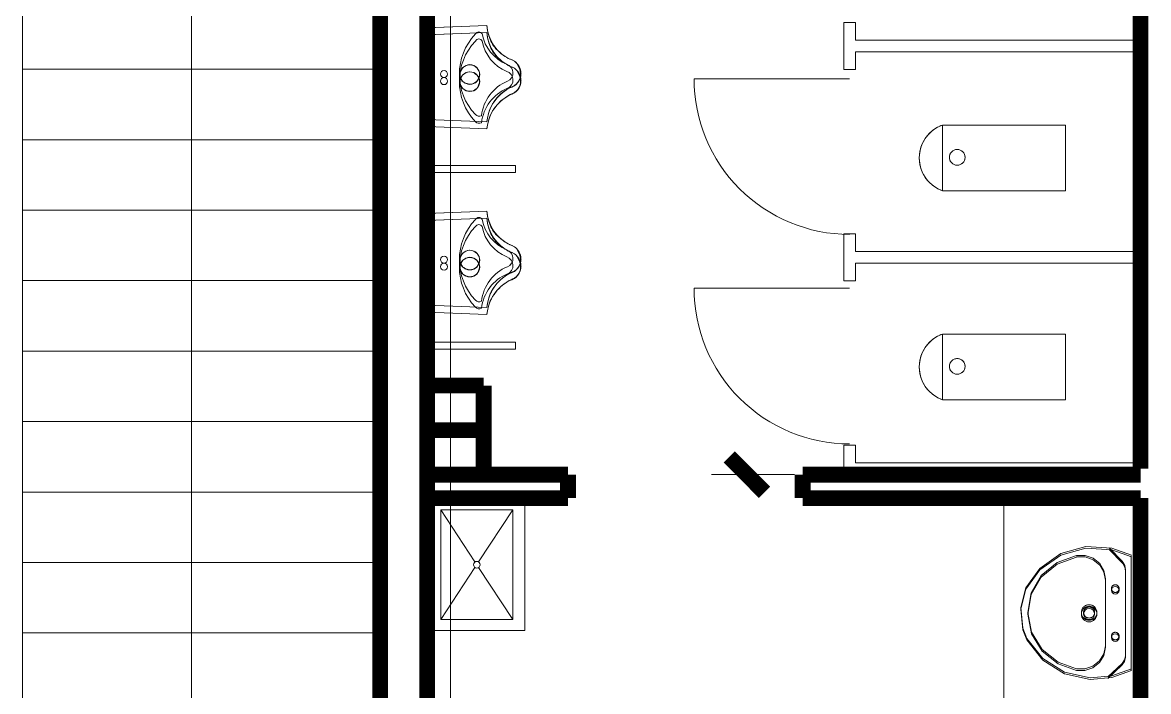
# Model space of a CAD drawing. Extents: x -307567 to 704339, y -10277 to 165507.
# Drawn here: x 659450 to 664248, y 136932 to 139780 of the extents above; entities that cross this region are included whole.
import ezdxf

# ---------------------------------------------------------------- set-up
doc = ezdxf.new("R2010")
doc.units = 0
doc.header["$MEASUREMENT"] = 0
doc.layers.add('wode', color=250, linetype='CONTINUOUS', lineweight=0)

msp = doc.modelspace()

# ---------------------------------------------------------------- linework, layer by layer
at = {"layer": 'wode', "color": 0}
for p, q in [((661274.33624, 146613.8756), (661274.33624, 134180.48326)), ((660170.32012, 135589.07701), (660170.32012, 140449.07152)), ((659450.34942, 136281.48119), (659450.34942, 139881.48119)), ((661172.82256, 139757.9674), (661429.35333, 139767.70861)), ((661429.35333, 139767.70861), (661174.36065, 139757.71105)), ((661429.57305, 139761.00695), (661429.35333, 139767.70861)), ((661431.69708, 139745.57116), (661429.57305, 139761.00695)), ((662949.34844, 139680.47716), (662949.34844, 139780.48021)), ((662999.33624, 139780.48021), (662949.34844, 139780.48021)), ((662999.33624, 139705.48021), (662999.33624, 139780.48021)), ((661172.82256, 139366.43297), (661172.82256, 139757.9674)), ((661172.82256, 139727.84655), (661429.35333, 139737.59691)), ((661172.82256, 139336.32128), (661172.82256, 139727.84655)), ((661174.36065, 139367.70555), (661174.36065, 139757.71105)), ((661429.35333, 139737.59691), (661174.36065, 139727.5902)), ((661174.36065, 139337.59386), (661174.36065, 139727.5902)), ((661429.57305, 139730.89525), (661429.35333, 139737.59691)), ((661431.69708, 139715.45946), (661429.57305, 139730.89525)), ((661433.89434, 139735.58275), (661431.69708, 139745.57116)), ((661433.89434, 139705.47106), (661431.69708, 139715.45946)), ((661437.117, 139723.77245), (661433.89434, 139735.58275)), ((661440.44952, 139716.53063), (661437.117, 139723.77245)), ((661445.86944, 139701.08568), (661440.44952, 139716.53063)), ((661437.117, 139693.66075), (661433.89434, 139705.47106)), ((661440.44952, 139686.41893), (661437.117, 139693.66075)), ((661445.86944, 139670.97399), (661440.44952, 139686.41893)), ((661450.22735, 139693.81639), (661445.86944, 139701.08568)), ((661450.22735, 139663.7047), (661445.86944, 139670.97399)), ((661452.42461, 139688.35985), (661450.22735, 139693.81639)), ((661452.42461, 139658.24816), (661450.22735, 139663.7047)), ((661457.84454, 139681.11803), (661452.42461, 139688.35985)), ((661463.30108, 139675.6798), (661457.84454, 139681.11803)), ((661467.65899, 139668.3922), (661463.30108, 139675.6798)), ((661486.18926, 139652.95641), (661467.65899, 139668.3922)), ((662949.34844, 139680.47716), (662949.34844, 139580.48326)), ((662999.33624, 139705.48937), (664214.35088, 139705.48937)), ((661457.84454, 139651.00634), (661452.42461, 139658.24816)), ((661463.30108, 139645.55895), (661457.84454, 139651.00634)), ((661467.65899, 139638.28051), (661463.30108, 139645.55895)), ((661486.18926, 139622.84471), (661467.65899, 139638.28051)), ((661491.60919, 139647.49987), (661486.18926, 139652.95641)), ((661491.60919, 139617.38817), (661486.18926, 139622.84471)), ((661498.16436, 139642.05248), (661491.60919, 139647.49987)), ((661498.16436, 139611.93163), (661491.60919, 139617.38817)), ((661504.68292, 139637.51146), (661498.16436, 139642.05248)), ((661512.33672, 139632.9796), (661504.68292, 139637.51146)), ((661519.99053, 139627.53221), (661512.33672, 139632.9796)), ((661529.76836, 139623.89757), (661519.99053, 139627.53221)), ((661538.48419, 139620.28124), (661529.76836, 139623.89757)), ((661547.20001, 139615.74938), (661538.48419, 139620.28124)), ((661552.61993, 139611.21752), (661547.20001, 139615.74938)), ((662999.33624, 139655.48326), (664214.35088, 139655.48326)), ((662999.33624, 139655.48326), (662999.33624, 139580.48326)), ((660974.33624, 139581.48119), (659450.34942, 139581.48119)), ((661315.16876, 139568.52648), (661318.39141, 139573.97387)), ((661315.16876, 139560.36913), (661315.16876, 139568.52648)), ((661318.39141, 139573.97387), (661320.58868, 139581.25231)), ((661320.58868, 139581.25231), (661324.94659, 139586.70885)), ((661324.94659, 139586.70885), (661330.36651, 139591.24987)), ((661330.36651, 139591.24987), (661339.11895, 139596.6881)), ((661339.11895, 139596.6881), (661346.77276, 139599.39806)), ((661339.11895, 139566.5764), (661346.77276, 139569.28637)), ((661346.77276, 139599.39806), (661355.45196, 139601.22911)), ((661346.77276, 139569.28637), (661355.45196, 139571.11742)), ((661355.45196, 139601.22911), (661364.2044, 139599.39806)), ((661355.45196, 139571.11742), (661364.2044, 139569.28637)), ((661364.2044, 139599.39806), (661372.8836, 139597.57616)), ((661364.2044, 139569.28637), (661372.8836, 139567.45531)), ((661372.8836, 139597.57616), (661380.53741, 139591.24987)), ((661372.8836, 139567.45531), (661380.53741, 139561.12902)), ((661380.53741, 139591.24987), (661387.05596, 139586.70885)), ((661387.05596, 139586.70885), (661391.41387, 139579.42125)), ((661391.41387, 139579.42125), (661395.73516, 139573.97387)), ((661395.73516, 139573.97387), (661396.87042, 139565.82567)), ((661504.68292, 139607.39977), (661498.16436, 139611.93163)), ((661512.33672, 139602.86791), (661504.68292, 139607.39977)), ((661519.99053, 139597.42052), (661512.33672, 139602.86791)), ((661529.76836, 139593.78588), (661519.99053, 139597.42052)), ((661538.48419, 139590.16954), (661529.76836, 139593.78588)), ((661547.20001, 139585.63768), (661538.48419, 139590.16954)), ((661552.61993, 139581.09667), (661547.20001, 139585.63768)), ((661558.07647, 139604.8546), (661552.61993, 139611.21752)), ((661558.07647, 139574.74291), (661552.61993, 139581.09667)), ((661561.37237, 139597.57616), (661558.07647, 139604.8546)), ((661561.37237, 139567.45531), (661558.07647, 139574.74291)), ((661567.92754, 139584.86864), (661561.37237, 139597.57616)), ((661567.92754, 139554.75695), (661561.37237, 139567.45531)), ((661571.1502, 139574.89855), (661567.92754, 139584.86864)), ((661572.24883, 139562.20934), (661571.1502, 139574.89855)), ((662999.33624, 139580.48326), (662949.34844, 139580.48326)), ((661314.07012, 139555.82811), (661315.16876, 139560.36913)), ((661315.16876, 139554.00621), (661314.07012, 139555.82811)), ((661314.07012, 139525.71642), (661315.16876, 139530.25743)), ((661315.16876, 139523.88536), (661314.07012, 139525.71642)), ((661315.16876, 139550.38988), (661315.16876, 139554.00621)), ((661316.23077, 139548.54967), (661315.16876, 139550.38988)), ((661315.16876, 139538.41478), (661318.39141, 139543.86217)), ((661315.16876, 139530.25743), (661315.16876, 139538.41478)), ((661315.16876, 139520.26903), (661315.16876, 139523.88536)), ((661316.23077, 139518.43798), (661315.16876, 139520.26903)), ((661316.23077, 139544.00866), (661316.23077, 139548.54967)), ((661317.29278, 139538.57042), (661316.23077, 139544.00866)), ((661320.58868, 139535.86046), (661317.29278, 139538.57042)), ((661318.39141, 139543.86217), (661320.58868, 139551.14061)), ((661320.58868, 139551.14061), (661324.94659, 139556.588)), ((661322.78594, 139531.31945), (661320.58868, 139535.86046)), ((661330.36651, 139526.79674), (661322.78594, 139531.31945)), ((661324.94659, 139556.588), (661330.36651, 139561.12902)), ((661330.36651, 139561.12902), (661339.11895, 139566.5764)), ((661336.92169, 139522.25573), (661330.36651, 139526.79674)), ((661345.67413, 139520.42467), (661336.92169, 139522.25573)), ((661355.45196, 139517.68724), (661345.67413, 139520.42467)), ((661371.78497, 139520.42467), (661363.06915, 139518.59362)), ((661379.40215, 139524.96569), (661371.78497, 139520.42467)), ((661385.95733, 139530.41307), (661379.40215, 139524.96569)), ((661380.53741, 139561.12902), (661387.05596, 139556.588)), ((661390.31524, 139535.86046), (661385.95733, 139530.41307)), ((661387.05596, 139556.588), (661391.41387, 139549.30956)), ((661393.61114, 139544.00866), (661390.31524, 139535.86046)), ((661391.41387, 139549.30956), (661395.73516, 139543.86217)), ((661395.73516, 139551.29625), (661393.61114, 139544.00866)), ((661395.73516, 139521.1754), (661393.61114, 139513.89696)), ((661396.87042, 139555.82811), (661395.73516, 139551.29625)), ((661395.73516, 139543.86217), (661396.87042, 139535.71398)), ((661396.87042, 139525.71642), (661395.73516, 139521.1754)), ((661396.87042, 139565.82567), (661396.87042, 139555.82811)), ((661396.87042, 139535.71398), (661396.87042, 139525.71642)), ((661547.20001, 139512.25817), (661555.91583, 139519.50914)), ((661555.91583, 139519.50914), (661561.37237, 139525.87206)), ((661561.37237, 139525.87206), (661564.63165, 139532.24413)), ((661564.63165, 139532.24413), (661567.92754, 139539.47679)), ((661571.1502, 139544.7777), (661567.92754, 139554.75695)), ((661567.92754, 139539.47679), (661571.1502, 139544.93334)), ((661571.1502, 139544.93334), (661572.24883, 139553.09069)), ((661572.24883, 139532.08849), (661571.1502, 139544.7777)), ((661571.1502, 139514.82164), (661572.24883, 139522.97899)), ((661572.24883, 139553.09069), (661572.24883, 139562.20934)), ((661572.24883, 139522.97899), (661572.24883, 139532.08849)), ((661573.34747, 139563.7108), (661575.36163, 139561.7058)), ((661573.34747, 139533.58995), (661575.36163, 139531.5941)), ((662974.36065, 139540.97826), (662311.84844, 139540.97826)), ((661316.23077, 139513.89696), (661316.23077, 139518.43798)), ((661317.29278, 139508.44957), (661316.23077, 139513.89696)), ((661320.58868, 139505.74877), (661317.29278, 139508.44957)), ((661322.78594, 139501.20775), (661320.58868, 139505.74877)), ((661330.36651, 139496.67589), (661322.78594, 139501.20775)), ((661336.92169, 139492.13488), (661330.36651, 139496.67589)), ((661345.67413, 139490.31298), (661336.92169, 139492.13488)), ((661355.45196, 139487.56639), (661345.67413, 139490.31298)), ((661363.06915, 139518.59362), (661355.45196, 139517.68724)), ((661363.06915, 139488.47277), (661355.45196, 139487.56639)), ((661371.78497, 139490.31298), (661363.06915, 139488.47277)), ((661379.40215, 139494.85399), (661371.78497, 139490.31298)), ((661385.95733, 139500.29222), (661379.40215, 139494.85399)), ((661390.31524, 139505.74877), (661385.95733, 139500.29222)), ((661393.61114, 139513.89696), (661390.31524, 139505.74877)), ((661480.73272, 139468.66075), (661488.34991, 139475.9392)), ((661488.34991, 139475.9392), (661497.10235, 139483.18102)), ((661497.10235, 139483.18102), (661512.33672, 139494.08495)), ((661512.33672, 139494.08495), (661521.08917, 139500.45702)), ((661521.08917, 139500.45702), (661528.66973, 139504.07335)), ((661521.08917, 139470.34533), (661528.66973, 139473.96166)), ((661528.66973, 139504.07335), (661538.48419, 139508.60521)), ((661528.66973, 139473.96166), (661538.48419, 139478.49352)), ((661538.48419, 139508.60521), (661547.20001, 139512.25817)), ((661538.48419, 139478.49352), (661547.20001, 139482.14647)), ((661547.20001, 139482.14647), (661555.91583, 139489.39745)), ((661555.91583, 139489.39745), (661561.37237, 139495.76036)), ((661561.37237, 139495.76036), (661564.63165, 139502.13243)), ((661564.63165, 139502.13243), (661567.92754, 139509.3651)), ((661567.92754, 139509.3651), (661571.1502, 139514.82164)), ((661443.67217, 139415.11156), (661448.0667, 139424.18444)), ((661448.0667, 139424.18444), (661453.52325, 139434.16368)), ((661453.52325, 139434.16368), (661460.0418, 139443.24572)), ((661460.0418, 139443.24572), (661473.11553, 139460.50341)), ((661460.0418, 139413.13402), (661473.11553, 139430.39171)), ((661473.11553, 139460.50341), (661480.73272, 139468.66075)), ((661473.11553, 139430.39171), (661480.73272, 139438.54906)), ((661480.73272, 139438.54906), (661488.34991, 139445.8275)), ((661488.34991, 139445.8275), (661497.10235, 139453.06932)), ((661497.10235, 139453.06932), (661512.33672, 139463.9641)), ((661512.33672, 139463.9641), (661521.08917, 139470.34533)), ((661430.63506, 139367.88866), (661432.79571, 139378.78344)), ((661432.79571, 139378.78344), (661433.89434, 139386.97741)), ((661433.89434, 139386.97741), (661437.117, 139396.96581)), ((661437.117, 139396.96581), (661443.67217, 139415.11156)), ((661437.117, 139366.85411), (661443.67217, 139384.99987)), ((661443.67217, 139384.99987), (661448.0667, 139394.07274)), ((661448.0667, 139394.07274), (661453.52325, 139404.04283)), ((661453.52325, 139404.04283), (661460.0418, 139413.13402)), ((661174.36065, 139367.70555), (661429.35333, 139357.708)), ((661174.36065, 139337.59386), (661429.35333, 139327.5963)), ((661429.35333, 139357.708), (661430.63506, 139367.88866)), ((661429.35333, 139327.5963), (661430.63506, 139337.76781)), ((661430.63506, 139367.88866), (661430.63506, 139367.88866)), ((661430.63506, 139337.76781), (661432.79571, 139348.67174)), ((661430.63506, 139337.76781), (661430.63506, 139337.76781)), ((661432.79571, 139348.67174), (661433.89434, 139356.86571)), ((661433.89434, 139356.86571), (661437.117, 139366.85411)), ((663369.97833, 139064.06176), (663369.97833, 139344.06664)), ((663369.97833, 139344.06664), (663893.87969, 139344.06664)), ((663369.97833, 139064.07091), (663369.97833, 139344.06664)), ((663369.97833, 139344.06664), (663893.87969, 139344.06664)), ((663893.87969, 139344.06664), (663893.87969, 139064.06176)), ((663893.87969, 139344.06664), (663893.87969, 139064.07091)), ((660974.33624, 139281.48119), (659450.34942, 139281.48119)), ((661174.36065, 139171.55382), (661551.33819, 139171.55382)), ((661174.36065, 139141.56115), (661551.33819, 139141.56115)), ((661551.33819, 139171.55382), (661551.33819, 139141.56115)), ((663893.87969, 139064.07091), (663369.97833, 139064.07091)), ((663893.87969, 139064.06176), (663369.97833, 139064.06176)), ((660974.33624, 138981.48119), (659450.34942, 138981.48119)), ((661172.82256, 138967.96801), (661429.35333, 138977.70922)), ((661172.82256, 138576.43358), (661172.82256, 138967.96801)), ((661172.82256, 138937.84716), (661429.35333, 138947.58837)), ((661429.35333, 138977.70922), (661174.36065, 138967.7025)), ((661174.36065, 138577.70616), (661174.36065, 138967.7025)), ((661429.35333, 138947.58837), (661174.36065, 138937.59081)), ((661429.57305, 138971.00756), (661429.35333, 138977.70922)), ((661429.57305, 138940.89586), (661429.35333, 138947.58837)), ((661431.69708, 138955.57177), (661429.57305, 138971.00756)), ((661433.89434, 138945.58336), (661431.69708, 138955.57177)), ((661437.117, 138933.77306), (661433.89434, 138945.58336)), ((661172.82256, 138546.32189), (661172.82256, 138937.84716)), ((661174.36065, 138547.59447), (661174.36065, 138937.59081)), ((661431.69708, 138925.46007), (661429.57305, 138940.89586)), ((661433.89434, 138915.47167), (661431.69708, 138925.46007)), ((661437.117, 138903.66137), (661433.89434, 138915.47167)), ((661440.44952, 138926.53124), (661437.117, 138933.77306)), ((661440.44952, 138896.41954), (661437.117, 138903.66137)), ((661445.86944, 138911.08629), (661440.44952, 138926.53124)), ((661445.86944, 138880.9746), (661440.44952, 138896.41954)), ((661450.22735, 138903.817), (661445.86944, 138911.08629)), ((661452.42461, 138898.36046), (661450.22735, 138903.817)), ((661457.84454, 138891.11864), (661452.42461, 138898.36046)), ((661450.22735, 138873.70531), (661445.86944, 138880.9746)), ((661452.42461, 138868.24877), (661450.22735, 138873.70531)), ((661457.84454, 138861.00695), (661452.42461, 138868.24877)), ((661463.30108, 138885.67125), (661457.84454, 138891.11864)), ((661463.30108, 138855.55956), (661457.84454, 138861.00695)), ((661467.65899, 138878.39281), (661463.30108, 138885.67125)), ((661467.65899, 138848.28112), (661463.30108, 138855.55956)), ((661486.18926, 138862.95702), (661467.65899, 138878.39281)), ((661486.18926, 138832.84533), (661467.65899, 138848.28112)), ((661491.60919, 138857.50048), (661486.18926, 138862.95702)), ((661498.16436, 138852.05309), (661491.60919, 138857.50048)), ((661504.68292, 138847.51207), (661498.16436, 138852.05309)), ((661512.33672, 138842.98021), (661504.68292, 138847.51207)), ((662949.34844, 138780.47716), (662949.34844, 138880.48021)), ((662999.33624, 138880.48021), (662949.34844, 138880.48021)), ((662999.33624, 138805.48021), (662999.33624, 138880.48021)), ((661324.94659, 138796.70946), (661330.36651, 138801.24132)), ((661330.36651, 138801.24132), (661339.11895, 138806.68871)), ((661339.11895, 138806.68871), (661346.77276, 138809.39867)), ((661346.77276, 138809.39867), (661355.45196, 138811.22972)), ((661355.45196, 138811.22972), (661364.2044, 138809.39867)), ((661364.2044, 138809.39867), (661372.8836, 138807.57677)), ((661372.8836, 138807.57677), (661380.53741, 138801.24132)), ((661380.53741, 138801.24132), (661387.05596, 138796.70946)), ((661491.60919, 138827.38878), (661486.18926, 138832.84533)), ((661498.16436, 138821.93224), (661491.60919, 138827.38878)), ((661504.68292, 138817.40038), (661498.16436, 138821.93224)), ((661512.33672, 138812.86852), (661504.68292, 138817.40038)), ((661519.99053, 138837.53283), (661512.33672, 138842.98021)), ((661519.99053, 138807.42113), (661512.33672, 138812.86852)), ((661529.76836, 138833.89818), (661519.99053, 138837.53283)), ((661529.76836, 138803.78649), (661519.99053, 138807.42113)), ((661538.48419, 138830.28185), (661529.76836, 138833.89818)), ((661538.48419, 138800.17015), (661529.76836, 138803.78649)), ((661547.20001, 138825.74999), (661538.48419, 138830.28185)), ((661547.20001, 138795.63829), (661538.48419, 138800.17015)), ((661552.61993, 138821.21813), (661547.20001, 138825.74999)), ((661558.07647, 138814.85521), (661552.61993, 138821.21813)), ((661561.37237, 138807.57677), (661558.07647, 138814.85521)), ((661567.92754, 138794.86925), (661561.37237, 138807.57677)), ((662999.33624, 138805.47106), (664214.35088, 138805.47106)), ((661314.07012, 138765.82872), (661315.16876, 138770.36974)), ((661315.16876, 138764.00682), (661314.07012, 138765.82872)), ((661315.16876, 138778.52709), (661318.39141, 138783.97448)), ((661315.16876, 138770.36974), (661315.16876, 138778.52709)), ((661315.16876, 138760.39049), (661315.16876, 138764.00682)), ((661316.23077, 138758.55028), (661315.16876, 138760.39049)), ((661315.16876, 138748.41539), (661318.39141, 138753.85363)), ((661316.23077, 138754.00927), (661316.23077, 138758.55028)), ((661317.29278, 138748.56188), (661316.23077, 138754.00927)), ((661318.39141, 138783.97448), (661320.58868, 138791.25292)), ((661318.39141, 138753.85363), (661320.58868, 138761.14122)), ((661320.58868, 138791.25292), (661324.94659, 138796.70946)), ((661320.58868, 138761.14122), (661324.94659, 138766.58861)), ((661324.94659, 138766.58861), (661330.36651, 138771.12963)), ((661330.36651, 138771.12963), (661339.11895, 138776.57701)), ((661339.11895, 138776.57701), (661346.77276, 138779.28698)), ((661346.77276, 138779.28698), (661355.45196, 138781.11803)), ((661355.45196, 138781.11803), (661364.2044, 138779.28698)), ((661364.2044, 138779.28698), (661372.8836, 138777.45592)), ((661372.8836, 138777.45592), (661380.53741, 138771.12963)), ((661380.53741, 138771.12963), (661387.05596, 138766.58861)), ((661387.05596, 138796.70946), (661391.41387, 138789.42186)), ((661387.05596, 138766.58861), (661391.41387, 138759.31017)), ((661393.61114, 138754.00927), (661390.31524, 138745.86107)), ((661391.41387, 138789.42186), (661395.73516, 138783.97448)), ((661391.41387, 138759.31017), (661395.73516, 138753.85363)), ((661395.73516, 138761.29686), (661393.61114, 138754.00927)), ((661395.73516, 138783.97448), (661396.87042, 138775.82628)), ((661396.87042, 138765.82872), (661395.73516, 138761.29686)), ((661395.73516, 138753.85363), (661396.87042, 138745.70543)), ((661396.87042, 138775.82628), (661396.87042, 138765.82872)), ((661552.61993, 138791.09728), (661547.20001, 138795.63829)), ((661558.07647, 138784.74352), (661552.61993, 138791.09728)), ((661561.37237, 138777.45592), (661558.07647, 138784.74352)), ((661567.92754, 138764.75756), (661561.37237, 138777.45592)), ((661571.1502, 138784.89), (661567.92754, 138794.86925)), ((661571.1502, 138754.77831), (661567.92754, 138764.75756)), ((661567.92754, 138749.47741), (661571.1502, 138754.93395)), ((661572.24883, 138772.20995), (661571.1502, 138784.89)), ((661571.1502, 138754.93395), (661572.24883, 138763.0913)), ((661572.24883, 138742.0891), (661571.1502, 138754.77831)), ((661572.24883, 138763.0913), (661572.24883, 138772.20995)), ((661573.34747, 138773.70226), (661575.36163, 138771.70641)), ((662949.34844, 138780.47716), (662949.34844, 138680.48326)), ((662999.33624, 138755.48326), (664214.35088, 138755.48326)), ((662999.33624, 138755.48326), (662999.33624, 138680.48326)), ((661314.07012, 138735.71703), (661315.16876, 138740.25804)), ((661315.16876, 138733.88597), (661314.07012, 138735.71703)), ((661315.16876, 138740.25804), (661315.16876, 138748.41539)), ((661315.16876, 138730.26964), (661315.16876, 138733.88597)), ((661316.23077, 138728.43859), (661315.16876, 138730.26964)), ((661316.23077, 138723.89757), (661316.23077, 138728.43859)), ((661317.29278, 138718.45018), (661316.23077, 138723.89757)), ((661320.58868, 138745.86107), (661317.29278, 138748.56188)), ((661320.58868, 138715.74938), (661317.29278, 138718.45018)), ((661322.78594, 138741.32006), (661320.58868, 138745.86107)), ((661322.78594, 138711.20836), (661320.58868, 138715.74938)), ((661330.36651, 138736.7882), (661322.78594, 138741.32006)), ((661330.36651, 138706.6765), (661322.78594, 138711.20836)), ((661336.92169, 138732.25634), (661330.36651, 138736.7882)), ((661336.92169, 138702.13549), (661330.36651, 138706.6765)), ((661345.67413, 138730.42528), (661336.92169, 138732.25634)), ((661355.45196, 138727.6787), (661345.67413, 138730.42528)), ((661363.06915, 138728.58507), (661355.45196, 138727.6787)), ((661371.78497, 138730.42528), (661363.06915, 138728.58507)), ((661379.40215, 138734.9663), (661371.78497, 138730.42528)), ((661379.40215, 138704.8546), (661371.78497, 138700.31359)), ((661385.95733, 138740.41368), (661379.40215, 138734.9663)), ((661385.95733, 138710.29283), (661379.40215, 138704.8546)), ((661390.31524, 138745.86107), (661385.95733, 138740.41368)), ((661390.31524, 138715.74938), (661385.95733, 138710.29283)), ((661393.61114, 138723.89757), (661390.31524, 138715.74938)), ((661395.73516, 138731.17601), (661393.61114, 138723.89757)), ((661396.87042, 138735.71703), (661395.73516, 138731.17601)), ((661396.87042, 138745.70543), (661396.87042, 138735.71703)), ((661497.10235, 138693.18163), (661512.33672, 138704.08556)), ((661512.33672, 138704.08556), (661521.08917, 138710.45763)), ((661521.08917, 138710.45763), (661528.66973, 138714.07396)), ((661528.66973, 138714.07396), (661538.48419, 138718.60582)), ((661538.48419, 138718.60582), (661547.20001, 138722.25878)), ((661547.20001, 138722.25878), (661555.91583, 138729.50975)), ((661555.91583, 138729.50975), (661561.37237, 138735.87267)), ((661555.91583, 138699.39806), (661561.37237, 138705.76097)), ((661561.37237, 138735.87267), (661564.63165, 138742.24474)), ((661561.37237, 138705.76097), (661564.63165, 138712.13304)), ((661564.63165, 138742.24474), (661567.92754, 138749.47741)), ((661564.63165, 138712.13304), (661567.92754, 138719.36571)), ((661567.92754, 138719.36571), (661571.1502, 138724.82225)), ((661571.1502, 138724.82225), (661572.24883, 138732.9796)), ((661572.24883, 138732.9796), (661572.24883, 138742.0891)), ((661573.34747, 138743.59056), (661575.36163, 138741.59471)), ((660974.33624, 138681.48119), (659450.34942, 138681.48119)), ((661345.67413, 138700.31359), (661336.92169, 138702.13549)), ((661355.45196, 138697.567), (661345.67413, 138700.31359)), ((661363.06915, 138698.47338), (661355.45196, 138697.567)), ((661371.78497, 138700.31359), (661363.06915, 138698.47338)), ((661460.0418, 138653.24633), (661473.11553, 138670.50402)), ((661473.11553, 138670.50402), (661480.73272, 138678.66137)), ((661480.73272, 138678.66137), (661488.34991, 138685.93981)), ((661480.73272, 138648.54967), (661488.34991, 138655.82811)), ((661488.34991, 138685.93981), (661497.10235, 138693.18163)), ((661488.34991, 138655.82811), (661497.10235, 138663.06993)), ((661497.10235, 138663.06993), (661512.33672, 138673.96471)), ((661512.33672, 138673.96471), (661521.08917, 138680.34594)), ((661521.08917, 138680.34594), (661528.66973, 138683.96227)), ((661528.66973, 138683.96227), (661538.48419, 138688.49413)), ((661538.48419, 138688.49413), (661547.20001, 138692.14708)), ((661547.20001, 138692.14708), (661555.91583, 138699.39806)), ((662999.33624, 138680.48326), (662949.34844, 138680.48326)), ((661437.117, 138606.96642), (661443.67217, 138625.11217)), ((661443.67217, 138625.11217), (661448.0667, 138634.18505)), ((661448.0667, 138634.18505), (661453.52325, 138644.15514)), ((661448.0667, 138604.07335), (661453.52325, 138614.04345)), ((661453.52325, 138644.15514), (661460.0418, 138653.24633)), ((661453.52325, 138614.04345), (661460.0418, 138623.13463)), ((661460.0418, 138623.13463), (661473.11553, 138640.39232)), ((661473.11553, 138640.39232), (661480.73272, 138648.54967)), ((662974.36065, 138648.97997), (662311.84844, 138648.97997)), ((661174.36065, 138577.70616), (661429.35333, 138567.70861)), ((661429.35333, 138567.70861), (661430.63506, 138577.88927)), ((661430.63506, 138577.88927), (661432.79571, 138588.78405)), ((661430.63506, 138577.88927), (661430.63506, 138577.88927)), ((661432.79571, 138588.78405), (661433.89434, 138596.97802)), ((661432.79571, 138558.67235), (661433.89434, 138566.86632)), ((661433.89434, 138596.97802), (661437.117, 138606.96642)), ((661433.89434, 138566.86632), (661437.117, 138576.85472)), ((661437.117, 138576.85472), (661443.67217, 138595.00048)), ((661443.67217, 138595.00048), (661448.0667, 138604.07335)), ((661174.36065, 138547.59447), (661429.35333, 138537.59691)), ((661429.35333, 138537.59691), (661430.63506, 138547.76842)), ((661430.63506, 138547.76842), (661432.79571, 138558.67235)), ((661430.63506, 138547.76842), (661430.63506, 138547.76842)), ((661174.36065, 138419.55797), (661551.33819, 138419.55797)), ((661551.33819, 138419.55797), (661551.33819, 138389.55614)), ((663369.97833, 138174.06847), (663369.97833, 138454.07335)), ((663369.97833, 138454.07335), (663893.87969, 138454.07335)), ((663369.97833, 138174.06847), (663369.97833, 138454.0642)), ((663369.97833, 138454.0642), (663893.87969, 138454.0642)), ((663893.87969, 138454.07335), (663893.87969, 138174.06847)), ((663893.87969, 138454.0642), (663893.87969, 138174.06847)), ((660974.33624, 138381.48119), (659450.34942, 138381.48119)), ((661174.36065, 138389.55614), (661551.33819, 138389.55614)), ((663893.87969, 138174.06847), (663369.97833, 138174.06847)), ((663893.87969, 138174.06847), (663369.97833, 138174.06847)), ((660974.33624, 138081.48119), (659450.34942, 138081.48119)), ((662949.34844, 137855.48326), (662949.34844, 137980.48021)), ((662999.33624, 137980.48021), (662949.34844, 137980.48021)), ((662999.33624, 137905.48021), (662999.33624, 137980.48021)), ((662999.33624, 137905.48937), (664214.35088, 137905.48937)), ((662386.70196, 137855.48326), (662739.94903, 137855.48326)), ((662949.34844, 137855.48326), (664214.35088, 137855.48326)), ((660974.33624, 137781.48119), (659450.34942, 137781.48119)), ((661180.80596, 137191.96398), (661180.80596, 137751.96459)), ((661180.80596, 137751.96459), (661590.81573, 137751.96459)), ((661180.80596, 137191.96398), (661180.80596, 137751.96459)), ((661180.80596, 137751.96459), (661590.81573, 137751.96459)), ((661590.81573, 137751.96459), (661590.81573, 137191.96398)), ((661590.81573, 137751.96459), (661590.81573, 137191.96398)), ((663631.23321, 137755.48021), (663631.23321, 135980.48326)), ((661232.11211, 137705.30016), (661539.61944, 137705.30016)), ((661232.11211, 137238.63756), (661232.11211, 137705.30016)), ((661232.11211, 137705.30016), (661378.04717, 137483.78832)), ((661232.11211, 137705.30016), (661539.61944, 137705.30016)), ((661232.11211, 137238.63756), (661232.11211, 137705.30016)), ((661393.64776, 137483.78832), (661539.61944, 137705.30016)), ((661539.61944, 137705.30016), (661539.61944, 137238.63756)), ((661539.61944, 137705.30016), (661539.61944, 137238.63756)), ((663874.43389, 137519.83263), (663784.60235, 137456.3225)), ((663874.43389, 137519.83263), (663784.60235, 137456.3225)), ((663941.04766, 137511.60204), (663858.4671, 137481.66429)), ((663941.04766, 137511.60204), (663858.4671, 137481.66429)), ((663981.36749, 137549.80699), (663874.43389, 137519.83263)), ((663981.36749, 137549.80699), (663874.43389, 137519.83263)), ((663942.07305, 137511.77599), (663941.04766, 137511.60204)), ((663942.07305, 137511.77599), (663941.04766, 137511.60204)), ((663978.29131, 137511.77599), (663942.07305, 137511.77599)), ((663978.29131, 137511.77599), (663942.07305, 137511.77599)), ((664012.34893, 137499.80089), (663978.29131, 137511.77599)), ((664012.34893, 137499.80089), (663978.29131, 137511.77599)), ((664092.40264, 137542.62011), (663981.36749, 137549.80699)), ((664092.40264, 137542.62011), (663981.36749, 137549.80699)), ((664136.71417, 137485.46373), (664079.87823, 137544.00255)), ((664136.71417, 137485.46373), (664079.87823, 137544.00255)), ((664136.71417, 137478.58812), (664079.87823, 137537.12694)), ((664175.89874, 137512.36193), (664092.40264, 137542.62011)), ((664175.89874, 137512.36193), (664092.40264, 137542.62011)), ((664175.89874, 137505.49547), (664092.40264, 137535.75365)), ((664174.36065, 137509.99987), (664174.36065, 137029.12828)), ((664174.36065, 137509.99987), (664174.36065, 137029.12828)), ((660974.33624, 137481.48119), (659450.34942, 137481.48119)), ((661232.11211, 137238.63756), (661378.04717, 137460.14025)), ((661393.64776, 137460.14025), (661539.61944, 137238.63756)), ((663784.60235, 137456.3225), (663726.0086, 137374.06237)), ((663784.60235, 137456.3225), (663726.0086, 137374.06237)), ((663858.4671, 137481.66429), (663791.48711, 137426.22911)), ((663858.4671, 137481.66429), (663791.48711, 137426.22911)), ((664040.10772, 137477.27892), (664012.34893, 137499.80089)), ((664040.10772, 137477.27892), (664012.34893, 137499.80089)), ((664058.23516, 137446.9475), (664040.10772, 137477.27892)), ((664058.23516, 137446.9475), (664040.10772, 137477.27892)), ((664138.61846, 137483.36718), (664136.71417, 137485.46373)), ((664138.61846, 137483.36718), (664136.71417, 137485.46373)), ((664147.70049, 137468.20604), (664138.61846, 137483.36718)), ((664147.70049, 137468.20604), (664138.61846, 137483.36718)), ((664150.84991, 137450.94835), (664147.70049, 137468.20604)), ((664150.84991, 137450.94835), (664147.70049, 137468.20604)), ((664174.36065, 137503.12426), (664174.36065, 137022.26183)), ((663791.48711, 137426.22911), (663748.12774, 137351.989)), ((663791.48711, 137426.22911), (663748.12774, 137351.989)), ((664064.53399, 137412.45043), (664058.23516, 137446.9475)), ((664064.53399, 137412.45043), (664058.23516, 137446.9475)), ((664064.53399, 137412.45043), (664064.53399, 137128.15172)), ((664064.53399, 137412.45043), (664064.53399, 137128.15172)), ((664150.84991, 137450.94835), (664150.84991, 137087.91429)), ((664150.84991, 137450.94835), (664150.84991, 137087.91429)), ((664150.84991, 137444.0819), (664150.84991, 137081.03868)), ((663726.0086, 137374.06237), (663703.74297, 137289.10143)), ((663726.0086, 137374.06237), (663703.74297, 137289.10143)), ((664064.53399, 137405.58397), (664064.53399, 137121.28527)), ((663748.12774, 137351.989), (663733.66241, 137267.90697)), ((663748.12774, 137351.989), (663733.66241, 137267.90697)), ((663703.74297, 137289.10143), (663712.93487, 137201.92491)), ((663703.74297, 137289.10143), (663712.93487, 137201.92491)), ((663733.66241, 137267.90697), (663749.84893, 137184.0996)), ((663733.66241, 137267.90697), (663749.84893, 137184.0996)), ((661539.61944, 137238.63756), (661232.11211, 137238.63756)), ((661539.61944, 137238.63756), (661232.11211, 137238.63756)), ((660974.33624, 137181.48119), (659450.34942, 137181.48119)), ((661590.81573, 137191.96398), (661180.80596, 137191.96398)), ((661590.81573, 137191.96398), (661180.80596, 137191.96398)), ((663712.93487, 137201.92491), (663730.40313, 137158.22679)), ((663712.93487, 137201.92491), (663730.40313, 137158.22679)), ((663749.84893, 137184.0996), (663794.67315, 137110.69262)), ((663749.84893, 137184.0996), (663794.67315, 137110.69262)), ((663730.40313, 137158.22679), (663797.49297, 137072.3778)), ((663730.40313, 137158.22679), (663797.49297, 137072.3778)), ((664057.86895, 137092.72997), (664064.53399, 137127.16295)), ((664057.86895, 137092.72997), (664064.53399, 137127.16295)), ((664064.53399, 137127.16295), (664064.53399, 137128.15172)), ((664064.53399, 137127.16295), (664064.53399, 137128.15172)), ((663794.67315, 137110.69262), (663862.78838, 137056.54833)), ((663794.67315, 137110.69262), (663862.78838, 137056.54833)), ((663797.49297, 137072.3778), (663890.91338, 137013.88475)), ((663797.49297, 137072.3778), (663890.91338, 137013.88475)), ((664039.44854, 137062.5725), (664057.86895, 137092.72997)), ((664039.44854, 137062.5725), (664057.86895, 137092.72997)), ((664145.7962, 137066.24376), (664150.59356, 137083.13524)), ((664145.7962, 137066.24376), (664150.59356, 137083.13524)), ((664150.59356, 137083.13524), (664150.84991, 137087.91429)), ((664150.59356, 137083.13524), (664150.84991, 137087.91429)), ((663862.78838, 137056.54833), (663941.04766, 137029.00011)), ((663862.78838, 137056.54833), (663941.04766, 137029.00011)), ((663941.04766, 137029.00011), (663977.30254, 137028.66137)), ((663941.04766, 137029.00011), (663977.30254, 137028.66137)), ((663977.30254, 137028.66137), (664011.47003, 137040.30687)), ((663977.30254, 137028.66137), (664011.47003, 137040.30687)), ((664011.47003, 137040.30687), (664039.44854, 137062.5725)), ((664011.47003, 137040.30687), (664039.44854, 137062.5725)), ((664135.28594, 137051.97985), (664075.04424, 136994.64037)), ((664135.28594, 137051.97985), (664075.04424, 136994.64037)), ((664135.28594, 137045.11339), (664075.04424, 136987.76476)), ((664175.89874, 137028.62474), (664092.40264, 136998.36657)), ((664175.89874, 137028.62474), (664092.40264, 136998.36657)), ((664135.28594, 137051.97985), (664145.7962, 137066.24376)), ((664135.28594, 137051.97985), (664145.7962, 137066.24376)), ((663890.91338, 137013.88475), (663999.42169, 136989.80638)), ((663890.91338, 137013.88475), (663999.42169, 136989.80638)), ((663999.42169, 136989.80638), (664092.40264, 136998.36657)), ((663999.42169, 136989.80638), (664092.40264, 136998.36657)), ((664175.89874, 137021.74913), (664092.40264, 136991.50011))]:
    msp.add_line(p, q, dxfattribs=at)
at = {"layer": 'wode', "color": 0, "const_width": 67.5}
for points in [[(660974.33624, 137855.48326), (660974.33624, 142030.48021)], [(661174.36065, 137855.48326), (661174.36065, 142030.48021)], [(664214.35088, 139680.47716), (664214.35088, 142030.48021)], [(664214.35088, 138780.47716), (664214.35088, 139680.47716)], [(664214.35088, 137880.47716), (664214.35088, 138780.47716)], [(661174.43389, 138234.68554), (661415.43731, 138234.68554)], [(661174.43389, 137854.79662), (661174.43389, 138234.68554)], [(661415.43731, 138234.68554), (661415.43731, 137854.79662)], [(660974.33624, 136180.48021), (660974.33624, 138180.47716)], [(661174.36065, 135980.48326), (661174.36065, 138080.48326)], [(661174.43389, 138044.74108), (661415.43731, 138044.74108)], [(662461.70196, 137930.48326), (662611.70196, 137780.48326)], [(661174.36065, 137855.48326), (661774.36065, 137855.48326)], [(661415.43731, 137854.79662), (661174.43389, 137854.79662)], [(661774.36065, 137755.48021), (661774.36065, 137855.48326)], [(663674.33624, 137855.48326), (662774.33624, 137855.48326)], [(662774.33624, 137755.48021), (662774.33624, 137855.48326)], [(663674.33624, 137855.48326), (664214.35088, 137855.48326)], [(661174.36065, 137755.48021), (661774.36065, 137755.48021)], [(664214.35088, 137755.48021), (662774.33624, 137755.48021)], [(663774.34844, 137755.48021), (664214.35088, 137755.48021)], [(664214.35088, 137155.48021), (664214.35088, 137755.48021)], [(664214.35088, 135980.48326), (664214.35088, 137480.48326)]]:
    msp.add_lwpolyline(points, dxfattribs=at)
at = {"layer": 'wode', "color": 0}
for points in [[(663369.97833, 139344.06664), (663363.42315, 139341.53978), (663350.23956, 139335.29589), (663337.67852, 139327.78856), (663325.95977, 139319.0819), (663315.15655, 139309.2766), (663305.3421, 139298.45507), (663296.6629, 139286.73632), (663289.15557, 139274.2119), (663282.89336, 139261.01), (663277.98614, 139247.26793), (663274.43389, 139233.10472), (663272.27325, 139218.6577), (663271.57745, 139204.07335), (663272.27325, 139189.47985), (663274.43389, 139175.04198), (663277.98614, 139160.86962), (663282.89336, 139147.12755), (663289.15557, 139133.92565), (663296.6629, 139121.40123), (663305.3421, 139109.68248), (663315.15655, 139098.86095), (663325.95977, 139089.05565), (663337.67852, 139080.34899), (663350.23956, 139072.84166), (663363.42315, 139066.59777), (663369.97833, 139064.07091)], [(663466.73126, 139206.40795), (663466.58477, 139209.68554), (663466.1087, 139212.93566), (663465.30303, 139216.12169), (663464.2044, 139219.20702), (663462.77618, 139222.18248), (663461.09161, 139225.00231), (663459.15069, 139227.63903), (663456.95342, 139230.06517), (663454.49981, 139232.28075), (663451.86309, 139234.23082), (663449.04327, 139235.92455), (663446.07696, 139237.32531), (663443.00079, 139238.43309), (663439.81475, 139239.2296), (663436.55547, 139239.70568), (663433.25958, 139239.87047), (663430.0003, 139239.70568), (663426.74102, 139239.2296), (663423.55499, 139238.43309), (663420.47881, 139237.32531), (663417.47588, 139235.92455), (663414.69268, 139234.23082), (663412.05596, 139232.28075), (663409.60235, 139230.06517), (663407.40508, 139227.63903), (663405.46417, 139225.00231), (663403.74297, 139222.18248), (663402.35137, 139219.20702), (663401.25274, 139216.12169), (663400.44708, 139212.93566), (663399.971, 139209.68554), (663399.7879, 139206.40795), (663399.971, 139203.1212), (663400.44708, 139199.87108), (663401.25274, 139196.68505), (663402.35137, 139193.59972), (663403.74297, 139190.63341), (663405.46417, 139187.81359), (663407.40508, 139185.16771), (663409.60235, 139182.74157), (663412.05596, 139180.52599), (663414.69268, 139178.57592), (663417.47588, 139176.89135), (663420.47881, 139175.48143), (663423.55499, 139174.37365), (663426.74102, 139173.57714), (663430.0003, 139173.10106), (663433.25958, 139172.93627), (663436.55547, 139173.10106), (663439.81475, 139173.57714), (663443.00079, 139174.37365), (663446.07696, 139175.48143), (663449.04327, 139176.89135), (663451.86309, 139178.57592), (663454.49981, 139180.52599), (663456.95342, 139182.74157), (663459.15069, 139185.16771), (663461.09161, 139187.81359), (663462.77618, 139190.63341), (663464.2044, 139193.59972), (663465.30303, 139196.68505), (663466.1087, 139199.87108), (663466.58477, 139203.1212), (663466.73126, 139206.40795)], [(663369.97833, 138454.07335), (663363.42315, 138451.53734), (663350.23956, 138445.29345), (663337.67852, 138437.78612), (663325.95977, 138429.08861), (663315.15655, 138419.28331), (663305.3421, 138408.46178), (663296.6629, 138396.73387), (663289.15557, 138384.20946), (663282.89336, 138371.00756), (663277.98614, 138357.26549), (663274.43389, 138343.10228), (663272.27325, 138328.65526), (663271.57745, 138314.07091), (663272.27325, 138299.48656), (663274.43389, 138285.03954), (663277.98614, 138270.87633), (663282.89336, 138257.13427), (663289.15557, 138243.93236), (663296.6629, 138231.40795), (663305.3421, 138219.68004), (663315.15655, 138208.85851), (663325.95977, 138199.05321), (663337.67852, 138190.34655), (663350.23956, 138182.83922), (663363.42315, 138176.60448), (663369.97833, 138174.06847)], [(663466.73126, 138316.40551), (663466.58477, 138319.68309), (663466.1087, 138322.93322), (663465.30303, 138326.11925), (663464.2044, 138329.21373), (663462.77618, 138332.18004), (663461.09161, 138334.99987), (663459.15069, 138337.63658), (663456.95342, 138340.07189), (663454.49981, 138342.27831), (663451.86309, 138344.23754), (663449.04327, 138345.92211), (663446.07696, 138347.32286), (663443.00079, 138348.43981), (663439.81475, 138349.23632), (663436.55547, 138349.71239), (663433.25958, 138349.87719), (663430.0003, 138349.71239), (663426.74102, 138349.23632), (663423.55499, 138348.43981), (663420.47881, 138347.32286), (663417.47588, 138345.92211), (663414.69268, 138344.23754), (663412.05596, 138342.27831), (663409.60235, 138340.07189), (663407.40508, 138337.63658), (663405.46417, 138334.99987), (663403.74297, 138332.18004), (663402.35137, 138329.21373), (663401.25274, 138326.11925), (663400.44708, 138322.93322), (663399.971, 138319.68309), (663399.7879, 138316.40551), (663399.971, 138313.12792), (663400.44708, 138309.8778), (663401.25274, 138306.68261), (663402.35137, 138303.59728), (663403.74297, 138300.63097), (663405.46417, 138297.81115), (663407.40508, 138295.17443), (663409.60235, 138292.73912), (663412.05596, 138290.5327), (663414.69268, 138288.57347), (663417.47588, 138286.8889), (663420.47881, 138285.47899), (663423.55499, 138284.3712), (663426.74102, 138283.5747), (663430.0003, 138283.09862), (663433.25958, 138282.93383), (663436.55547, 138283.09862), (663439.81475, 138283.5747), (663443.00079, 138284.3712), (663446.07696, 138285.47899), (663449.04327, 138286.8889), (663451.86309, 138288.57347), (663454.49981, 138290.5327), (663456.95342, 138292.73912), (663459.15069, 138295.17443), (663461.09161, 138297.81115), (663462.77618, 138300.63097), (663464.2044, 138303.59728), (663465.30303, 138306.68261), (663466.1087, 138309.8778), (663466.58477, 138313.12792), (663466.73126, 138316.40551)], [(664092.40264, 137535.75365), (663981.36749, 137542.93138), (663874.43389, 137512.96617), (663784.60235, 137449.44689), (663726.0086, 137367.18676)], [(663941.04766, 137504.72643), (663858.4671, 137474.78868), (663791.48711, 137419.36266), (663748.12774, 137345.12255), (663733.66241, 137261.03136), (663749.84893, 137177.23314), (663794.67315, 137103.82616), (663862.78838, 137049.67272), (663941.04766, 137022.1245)], [(664064.53399, 137405.58397), (664058.23516, 137440.08104), (664040.10772, 137470.41246), (664012.34893, 137492.93444), (663978.29131, 137504.90038), (663942.07305, 137504.90038), (663941.04766, 137504.72643)], [(664150.84991, 137444.0819), (664147.70049, 137461.33043), (664138.61846, 137476.49157), (664136.71417, 137478.58812)], [(663726.0086, 137367.18676), (663703.74297, 137282.22582), (663712.93487, 137195.05846), (663730.40313, 137151.35118)], [(664122.94463, 137370.25377), (664122.87139, 137371.85595), (664122.65167, 137373.43981), (664122.24883, 137374.98705), (664121.69952, 137376.49767), (664121.04034, 137377.9442), (664120.19805, 137379.31749), (664119.2459, 137380.60839), (664118.14727, 137381.78942), (664116.9754, 137382.86974), (664115.69366, 137383.82189), (664114.33868, 137384.63671), (664112.87383, 137385.32335), (664111.37237, 137385.86351), (664109.83428, 137386.25719), (664108.22295, 137386.49523), (664106.64825, 137386.56847), (664105.03692, 137386.49523), (664103.46221, 137386.25719), (664101.88751, 137385.86351), (664100.38604, 137385.32335), (664098.95782, 137384.63671), (664097.56622, 137383.82189), (664096.28448, 137382.86974), (664095.1126, 137381.78942), (664094.01397, 137380.60839), (664093.06182, 137379.31749), (664092.25616, 137377.9442), (664091.56036, 137376.49767), (664091.01104, 137374.98705), (664090.64483, 137373.43981), (664090.38848, 137371.85595), (664090.31524, 137370.25377), (664090.38848, 137368.6516), (664090.64483, 137367.07689), (664091.01104, 137365.5205), (664091.56036, 137364.00988), (664092.25616, 137362.5725), (664093.06182, 137361.19005), (664094.01397, 137359.90831), (664095.1126, 137358.72728), (664096.28448, 137357.64696), (664097.56622, 137356.69481), (664098.95782, 137355.87084), (664100.38604, 137355.18419), (664101.88751, 137354.64403), (664103.46221, 137354.25951), (664105.03692, 137354.02147), (664106.64825, 137353.94823), (664108.22295, 137354.02147), (664109.83428, 137354.25951), (664111.37237, 137354.64403), (664112.87383, 137355.18419), (664114.33868, 137355.87084), (664115.69366, 137356.69481), (664116.9754, 137357.64696), (664118.14727, 137358.72728), (664119.2459, 137359.90831), (664120.19805, 137361.19005), (664121.04034, 137362.5725), (664121.69952, 137364.00988), (664122.24883, 137365.5205), (664122.65167, 137367.07689), (664122.87139, 137368.6516), (664122.94463, 137370.25377)], [(664122.94463, 137370.25377), (664122.87139, 137371.85595), (664122.65167, 137373.43981), (664122.24883, 137374.98705), (664121.69952, 137376.49767), (664121.04034, 137377.9442), (664120.19805, 137379.31749), (664119.2459, 137380.60839), (664118.14727, 137381.78942), (664116.9754, 137382.86974), (664115.69366, 137383.82189), (664114.33868, 137384.63671), (664112.87383, 137385.32335), (664111.37237, 137385.86351), (664109.83428, 137386.25719), (664108.22295, 137386.49523), (664106.64825, 137386.56847), (664105.03692, 137386.49523), (664103.46221, 137386.25719), (664101.88751, 137385.86351), (664100.38604, 137385.32335), (664098.95782, 137384.63671), (664097.56622, 137383.82189), (664096.28448, 137382.86974), (664095.1126, 137381.78942), (664094.01397, 137380.60839), (664093.06182, 137379.31749), (664092.25616, 137377.9442), (664091.56036, 137376.49767), (664091.01104, 137374.98705), (664090.64483, 137373.43981), (664090.38848, 137371.85595), (664090.31524, 137370.25377), (664090.38848, 137368.6516), (664090.64483, 137367.07689), (664091.01104, 137365.5205), (664091.56036, 137364.00988), (664092.25616, 137362.5725), (664093.06182, 137361.19005), (664094.01397, 137359.90831), (664095.1126, 137358.72728), (664096.28448, 137357.64696), (664097.56622, 137356.69481), (664098.95782, 137355.87084), (664100.38604, 137355.18419), (664101.88751, 137354.64403), (664103.46221, 137354.25951), (664105.03692, 137354.02147), (664106.64825, 137353.94823), (664108.22295, 137354.02147), (664109.83428, 137354.25951), (664111.37237, 137354.64403), (664112.87383, 137355.18419), (664114.33868, 137355.87084), (664115.69366, 137356.69481), (664116.9754, 137357.64696), (664118.14727, 137358.72728), (664119.2459, 137359.90831), (664120.19805, 137361.19005), (664121.04034, 137362.5725), (664121.69952, 137364.00988), (664122.24883, 137365.5205), (664122.65167, 137367.07689), (664122.87139, 137368.6516), (664122.94463, 137370.25377)], [(664028.38897, 137268.51122), (664028.24249, 137271.76134), (664027.76641, 137274.99315), (664026.96075, 137278.14257), (664025.86211, 137281.20958), (664024.47051, 137284.15758), (664022.82256, 137286.94994), (664020.84503, 137289.55919), (664018.68438, 137291.97618), (664016.26739, 137294.16429), (664013.66729, 137296.09606), (664010.84747, 137297.78063), (664007.91778, 137299.17223), (664004.84161, 137300.26171), (664001.69219, 137301.04906), (663998.46954, 137301.53429), (663995.21026, 137301.68993), (663991.95098, 137301.53429), (663988.72833, 137301.04906), (663985.57891, 137300.26171), (663982.50274, 137299.17223), (663979.57305, 137297.78063), (663976.78985, 137296.09606), (663974.15313, 137294.16429), (663971.73614, 137291.97618), (663969.57549, 137289.55919), (663967.63458, 137286.94994), (663965.95001, 137284.15758), (663964.5584, 137281.20958), (663963.45977, 137278.14257), (663962.65411, 137274.99315), (663962.17803, 137271.76134), (663962.03155, 137268.51122), (663962.17803, 137265.2611), (663962.65411, 137262.03844), (663963.45977, 137258.87987), (663964.5584, 137255.82201), (663965.95001, 137252.87401), (663967.63458, 137250.0725), (663969.57549, 137247.46324), (663971.73614, 137245.05541), (663974.15313, 137242.8673), (663976.78985, 137240.92638), (663979.57305, 137239.25096), (663982.50274, 137237.85936), (663985.57891, 137236.76073), (663988.72833, 137235.97338), (663991.95098, 137235.48815), (663995.21026, 137235.33251), (663998.46954, 137235.48815), (664001.69219, 137235.97338), (664004.84161, 137236.76073), (664007.91778, 137237.85936), (664010.84747, 137239.25096), (664013.66729, 137240.92638), (664016.26739, 137242.8673), (664018.68438, 137245.05541), (664020.84503, 137247.46324), (664022.82256, 137250.0725), (664024.47051, 137252.87401), (664025.86211, 137255.82201), (664026.96075, 137258.87987), (664027.76641, 137262.03844), (664028.24249, 137265.2611), (664028.38897, 137268.51122)], [(664028.38897, 137268.51122), (664028.24249, 137271.76134), (664027.76641, 137274.99315), (664026.96075, 137278.14257), (664025.86211, 137281.20958), (664024.47051, 137284.15758), (664022.82256, 137286.94994), (664020.84503, 137289.55919), (664018.68438, 137291.97618), (664016.26739, 137294.16429), (664013.66729, 137296.09606), (664010.84747, 137297.78063), (664007.91778, 137299.17223), (664004.84161, 137300.26171), (664001.69219, 137301.04906), (663998.46954, 137301.53429), (663995.21026, 137301.68993), (663991.95098, 137301.53429), (663988.72833, 137301.04906), (663985.57891, 137300.26171), (663982.50274, 137299.17223), (663979.57305, 137297.78063), (663976.78985, 137296.09606), (663974.15313, 137294.16429), (663971.73614, 137291.97618), (663969.57549, 137289.55919), (663967.63458, 137286.94994), (663965.95001, 137284.15758), (663964.5584, 137281.20958), (663963.45977, 137278.14257), (663962.65411, 137274.99315), (663962.17803, 137271.76134), (663962.03155, 137268.51122), (663962.17803, 137265.2611), (663962.65411, 137262.03844), (663963.45977, 137258.87987), (663964.5584, 137255.82201), (663965.95001, 137252.87401), (663967.63458, 137250.0725), (663969.57549, 137247.46324), (663971.73614, 137245.05541), (663974.15313, 137242.8673), (663976.78985, 137240.92638), (663979.57305, 137239.25096), (663982.50274, 137237.85936), (663985.57891, 137236.76073), (663988.72833, 137235.97338), (663991.95098, 137235.48815), (663995.21026, 137235.33251), (663998.46954, 137235.48815), (664001.69219, 137235.97338), (664004.84161, 137236.76073), (664007.91778, 137237.85936), (664010.84747, 137239.25096), (664013.66729, 137240.92638), (664016.26739, 137242.8673), (664018.68438, 137245.05541), (664020.84503, 137247.46324), (664022.82256, 137250.0725), (664024.47051, 137252.87401), (664025.86211, 137255.82201), (664026.96075, 137258.87987), (664027.76641, 137262.03844), (664028.24249, 137265.2611), (664028.38897, 137268.51122)], [(664018.79424, 137268.51122), (664018.68438, 137270.8275), (664018.35479, 137273.11632), (664017.80547, 137275.35936), (664016.99981, 137277.53832), (664016.01104, 137279.63488), (664014.83917, 137281.61241), (664013.44756, 137283.47094), (664011.87286, 137285.19213), (664010.18829, 137286.74852), (664008.32061, 137288.12181), (664006.34307, 137289.32116), (664004.25567, 137290.30077), (664002.0584, 137291.08812), (663999.7879, 137291.64659), (663997.51739, 137291.98534), (663995.21026, 137292.10436), (663992.90313, 137291.98534), (663990.63262, 137291.64659), (663988.36211, 137291.08812), (663986.16485, 137290.30077), (663984.07745, 137289.32116), (663982.09991, 137288.12181), (663980.23223, 137286.74852), (663978.54766, 137285.19213), (663976.97295, 137283.47094), (663975.61797, 137281.61241), (663974.40948, 137279.63488), (663973.42071, 137277.53832), (663972.65167, 137275.35936), (663972.10235, 137273.11632), (663971.73614, 137270.8275), (663971.62628, 137268.51122), (663971.73614, 137266.20409), (663972.10235, 137263.91527), (663972.65167, 137261.67223), (663973.42071, 137259.49327), (663974.40948, 137257.39672), (663975.61797, 137255.41002), (663976.97295, 137253.5515), (663978.54766, 137251.83031), (663980.23223, 137250.28307), (663982.09991, 137248.90062), (663984.07745, 137247.71044), (663986.16485, 137246.72167), (663988.36211, 137245.94347), (663990.63262, 137245.385), (663992.90313, 137245.04625), (663995.21026, 137244.92723), (663997.51739, 137245.04625), (663999.7879, 137245.385), (664002.0584, 137245.94347), (664004.25567, 137246.72167), (664006.34307, 137247.71044), (664008.32061, 137248.90062), (664010.18829, 137250.28307), (664011.87286, 137251.83031), (664013.44756, 137253.5515), (664014.83917, 137255.41002), (664016.01104, 137257.39672), (664016.99981, 137259.49327), (664017.80547, 137261.67223), (664018.35479, 137263.91527), (664018.68438, 137266.20409), (664018.79424, 137268.51122)], [(664018.79424, 137268.51122), (664018.68438, 137270.8275), (664018.35479, 137273.11632), (664017.80547, 137275.35936), (664016.99981, 137277.53832), (664016.01104, 137279.63488), (664014.83917, 137281.61241), (664013.44756, 137283.47094), (664011.87286, 137285.19213), (664010.18829, 137286.74852), (664008.32061, 137288.12181), (664006.34307, 137289.32116), (664004.25567, 137290.30077), (664002.0584, 137291.08812), (663999.7879, 137291.64659), (663997.51739, 137291.98534), (663995.21026, 137292.10436), (663992.90313, 137291.98534), (663990.63262, 137291.64659), (663988.36211, 137291.08812), (663986.16485, 137290.30077), (663984.07745, 137289.32116), (663982.09991, 137288.12181), (663980.23223, 137286.74852), (663978.54766, 137285.19213), (663976.97295, 137283.47094), (663975.61797, 137281.61241), (663974.40948, 137279.63488), (663973.42071, 137277.53832), (663972.65167, 137275.35936), (663972.10235, 137273.11632), (663971.73614, 137270.8275), (663971.62628, 137268.51122), (663971.73614, 137266.20409), (663972.10235, 137263.91527), (663972.65167, 137261.67223), (663973.42071, 137259.49327), (663974.40948, 137257.39672), (663975.61797, 137255.41002), (663976.97295, 137253.5515), (663978.54766, 137251.83031), (663980.23223, 137250.28307), (663982.09991, 137248.90062), (663984.07745, 137247.71044), (663986.16485, 137246.72167), (663988.36211, 137245.94347), (663990.63262, 137245.385), (663992.90313, 137245.04625), (663995.21026, 137244.92723), (663997.51739, 137245.04625), (663999.7879, 137245.385), (664002.0584, 137245.94347), (664004.25567, 137246.72167), (664006.34307, 137247.71044), (664008.32061, 137248.90062), (664010.18829, 137250.28307), (664011.87286, 137251.83031), (664013.44756, 137253.5515), (664014.83917, 137255.41002), (664016.01104, 137257.39672), (664016.99981, 137259.49327), (664017.80547, 137261.67223), (664018.35479, 137263.91527), (664018.68438, 137266.20409), (664018.79424, 137268.51122)], [(664122.65167, 137168.26097), (664122.57842, 137169.82653), (664122.3587, 137171.38292), (664121.95586, 137172.9027), (664121.44317, 137174.38585), (664120.74737, 137175.81408), (664119.97833, 137177.15074), (664119.02618, 137178.42333), (664117.96417, 137179.58605), (664116.79229, 137180.6389), (664115.54717, 137181.57274), (664114.19219, 137182.38756), (664112.76397, 137183.06505), (664111.29913, 137183.59606), (664109.76104, 137183.97142), (664108.22295, 137184.20031), (664106.64825, 137184.2827), (664105.07354, 137184.20031), (664103.49883, 137183.97142), (664101.96075, 137183.59606), (664100.4959, 137183.06505), (664099.1043, 137182.38756), (664097.7127, 137181.57274), (664096.46758, 137180.6389), (664095.29571, 137179.58605), (664094.2337, 137178.42333), (664093.31817, 137177.15074), (664092.51251, 137175.81408), (664091.85333, 137174.38585), (664091.30401, 137172.9027), (664090.90118, 137171.38292), (664090.68145, 137169.82653), (664090.60821, 137168.26097), (664090.68145, 137166.68627), (664090.90118, 137165.12987), (664091.30401, 137163.6101), (664091.85333, 137162.12694), (664092.51251, 137160.69872), (664093.31817, 137159.36205), (664094.2337, 137158.08947), (664095.29571, 137156.92675), (664096.46758, 137155.87389), (664097.7127, 137154.94005), (664099.1043, 137154.12523), (664100.4959, 137153.44774), (664101.96075, 137152.91674), (664103.49883, 137152.54137), (664105.07354, 137152.31249), (664106.64825, 137152.23009), (664108.22295, 137152.31249), (664109.76104, 137152.54137), (664111.29913, 137152.91674), (664112.76397, 137153.44774), (664114.19219, 137154.12523), (664115.54717, 137154.94005), (664116.79229, 137155.87389), (664117.96417, 137156.92675), (664119.02618, 137158.08947), (664119.97833, 137159.36205), (664120.74737, 137160.69872), (664121.44317, 137162.12694), (664121.95586, 137163.6101), (664122.3587, 137165.12987), (664122.57842, 137166.68627), (664122.65167, 137168.26097)], [(664122.65167, 137168.26097), (664122.57842, 137169.82653), (664122.3587, 137171.38292), (664121.95586, 137172.9027), (664121.44317, 137174.38585), (664120.74737, 137175.81408), (664119.97833, 137177.15074), (664119.02618, 137178.42333), (664117.96417, 137179.58605), (664116.79229, 137180.6389), (664115.54717, 137181.57274), (664114.19219, 137182.38756), (664112.76397, 137183.06505), (664111.29913, 137183.59606), (664109.76104, 137183.97142), (664108.22295, 137184.20031), (664106.64825, 137184.2827), (664105.07354, 137184.20031), (664103.49883, 137183.97142), (664101.96075, 137183.59606), (664100.4959, 137183.06505), (664099.1043, 137182.38756), (664097.7127, 137181.57274), (664096.46758, 137180.6389), (664095.29571, 137179.58605), (664094.2337, 137178.42333), (664093.31817, 137177.15074), (664092.51251, 137175.81408), (664091.85333, 137174.38585), (664091.30401, 137172.9027), (664090.90118, 137171.38292), (664090.68145, 137169.82653), (664090.60821, 137168.26097), (664090.68145, 137166.68627), (664090.90118, 137165.12987), (664091.30401, 137163.6101), (664091.85333, 137162.12694), (664092.51251, 137160.69872), (664093.31817, 137159.36205), (664094.2337, 137158.08947), (664095.29571, 137156.92675), (664096.46758, 137155.87389), (664097.7127, 137154.94005), (664099.1043, 137154.12523), (664100.4959, 137153.44774), (664101.96075, 137152.91674), (664103.49883, 137152.54137), (664105.07354, 137152.31249), (664106.64825, 137152.23009), (664108.22295, 137152.31249), (664109.76104, 137152.54137), (664111.29913, 137152.91674), (664112.76397, 137153.44774), (664114.19219, 137154.12523), (664115.54717, 137154.94005), (664116.79229, 137155.87389), (664117.96417, 137156.92675), (664119.02618, 137158.08947), (664119.97833, 137159.36205), (664120.74737, 137160.69872), (664121.44317, 137162.12694), (664121.95586, 137163.6101), (664122.3587, 137165.12987), (664122.57842, 137166.68627), (664122.65167, 137168.26097)], [(663730.40313, 137151.35118), (663797.49297, 137065.50219), (663890.91338, 137007.00914), (663999.42169, 136982.93077), (664092.40264, 136991.50011)], [(663941.04766, 137022.1245), (663977.30254, 137021.79491), (664011.47003, 137033.44042), (664039.44854, 137055.69689), (664057.86895, 137085.86351), (664064.53399, 137120.2965), (664064.53399, 137121.28527)], [(664135.28594, 137045.11339), (664145.7962, 137059.36815), (664150.59356, 137076.25963), (664150.84991, 137081.03868)]]:
    msp.add_lwpolyline(points, dxfattribs=at)
for centre, radius in [((661246.3211, 139561.0924), 15), ((661356.55059, 139558.9226), 41.74219), ((661356.55059, 139528.8109), 41.74219), ((661246.3211, 139530.97155), 15), ((663433.25958, 139206.39879), 33.46875), ((661356.55059, 138768.92321), 41.74219), ((661246.3211, 138771.09301), 15), ((661246.3211, 138740.97216), 15), ((661356.55059, 138738.81151), 41.74219), ((663433.25958, 138316.40551), 33.46875), ((661385.84747, 137471.96886), 14.15589), ((664106.64825, 137363.38732), 16.3125), ((663995.21026, 137261.64476), 33.17969), ((663995.21026, 137261.64476), 23.58594), ((664106.64825, 137161.38536), 16.02344)]:
    msp.add_circle(centre, radius, dxfattribs=at)
for centre, radius, start, end in [((661597.44415, 139777.50475), 168.34783, 183.33617148, 245.32477489), ((661561.99493, 139560.00292), 250.09287, 136.64424514, 223.35576488), ((661394.56329, 139724.30345), 16.22277, 27.13268546, 152.84277769), ((661580.04913, 139763.6162), 173.9819, 190.56972271, 247.70648882), ((661597.44415, 139747.3839), 168.34783, 183.33351645, 245.32477489), ((661561.99493, 139529.89122), 250.09287, 136.64424514, 223.35576488), ((661394.56329, 139694.19176), 16.22277, 27.10812453, 152.86731382), ((661580.04913, 139733.49535), 173.9819, 190.56972271, 247.70648882), ((661511.05499, 139563.28051), 63.31793, 284.73925572, 75.26075954), ((661501.67999, 139566.07286), 38.59389, 292.77062801, 71.34868058), ((661501.67999, 139535.96117), 38.59389, 292.77062801, 71.34868058), ((661511.05499, 139533.16881), 63.31793, 284.73925572, 75.26075954), ((661584.66338, 139364.57445), 179.31892, 112.30112007, 173.80453975), ((662974.36065, 139540.97826), 662.50005, 180.00000501, 270.00000751), ((661584.70001, 139334.47191), 179.3189, 112.31129768, 173.81004817), ((661604.80499, 139344.14904), 175.9684, 116.1873659, 175.58237183), ((661604.80499, 139314.03734), 175.96845, 116.18847979, 175.58199036), ((661396.3211, 139404.22594), 22.67778, 224.56732803, 296.43262544), ((661396.3211, 139374.11425), 22.67778, 224.56732803, 296.43262543), ((663420.36895, 139204.0642), 148.79253, 109.79547425, 250.20453577), ((661394.56329, 138934.30407), 16.22277, 27.13268546, 152.84277769), ((661597.44415, 138957.38451), 168.34783, 183.33351645, 245.32477489), ((661597.44415, 138987.50536), 168.34783, 183.33617148, 245.32477489), ((661561.99493, 138770.00353), 250.09287, 136.64424514, 223.35576488), ((661561.99493, 138739.89183), 250.09287, 136.64424514, 223.35576488), ((661394.56329, 138904.19237), 16.22277, 27.10812453, 152.86731382), ((661580.04913, 138973.61681), 173.9819, 190.56972271, 247.70648882), ((661580.04913, 138943.49596), 173.9819, 190.56972271, 247.70648882), ((661501.67999, 138776.07347), 38.59389, 292.77062801, 71.34868058), ((661511.05499, 138773.28112), 63.31793, 284.73925572, 75.26075954), ((661511.05499, 138743.16942), 63.31793, 284.73925572, 75.26075954), ((661501.67999, 138745.96178), 38.59389, 292.77062801, 71.34868058), ((661584.66338, 138574.57506), 179.31892, 112.30112007, 173.80453975), ((661584.70001, 138544.47252), 179.3189, 112.31129768, 173.81004817), ((661604.80499, 138554.14965), 175.9684, 116.1873659, 175.58237183), ((661604.80499, 138524.03795), 175.96845, 116.18847979, 175.58199036), ((662974.36065, 138648.97997), 662.50005, 180.00000501, 270.00000751), ((661396.3211, 138614.22655), 22.67778, 224.56732803, 296.43262544), ((661396.3211, 138584.11486), 22.67778, 224.56732803, 296.43262543), ((663420.36895, 138314.06176), 148.79253, 109.79547425, 250.20453577)]:
    msp.add_arc(centre, radius, start, end, dxfattribs=at)

doc.saveas('drawing.dxf')
